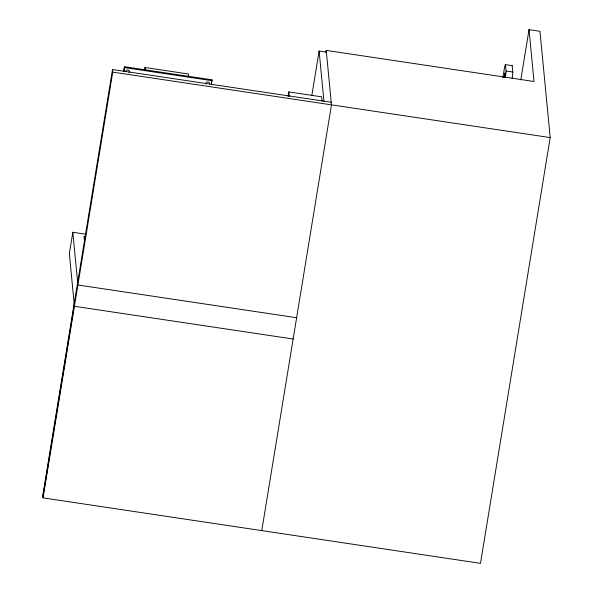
<?xml version="1.0" encoding="UTF-8"?>
<svg xmlns="http://www.w3.org/2000/svg" width="593" height="593" viewBox="0 0 593 593"><rect width="100%" height="100%" fill="white"/><g stroke="black" fill="none" stroke-linecap="round" stroke-linejoin="round"><path stroke-width="0.89" d="M504.532 77.579L504.636 76.623L504.473 77.253M504.68 77.364L505.058 73.636L504.309 77.223M505.221 77.446L505.621 73.799L505.436 74.192M504.176 77.49L504.91 73.117L504.043 77.661M504.71 77.572L505.488 73.221L505.251 73.836M85.637 234.198L72.828 232.278L69.344 253.567L74.414 306.284L293.142 339.018M331.228 102.255L112.507 69.522L42.8 495.281L43.052 497.875L480.493 563.35L550.2 137.583L539.964 31.288L529.03 29.65L520.802 79.899M42.926 496.578L74.295 304.987M43.052 497.875L112.752 72.116L112.507 69.522M123.7 71.249L124.441 66.72L211.931 79.818L211.419 84.302M123.93 71.212L124.441 66.72M211.338 83.443L211.931 79.818M288.079 96.451L288.828 91.922L321.636 96.829L322.058 101.284M311.799 95.688L319.108 51.042L326.402 52.132M325.935 52.228L326.232 50.405L534.019 81.5L529.03 29.65M261.772 530.616L331.472 104.85L326.232 50.405M502.879 77.727L504.213 69.581A6.827 0.4 -81.5 0 1 505.436 64.622L512.174 65.63L512.789 72.02A6.827 0.4 -81.5 0 1 512.144 78.424M504.791 76.408L505.051 74.874M144.655 69.9L145.063 67.498L188.441 73.992L188.485 76.682M504.843 77.305L505.31 74.785M505.436 64.622L506.051 71.012L512.789 72.02M504.954 73.147L505.488 73.221M504.51 75.911L505.043 75.986M124.523 67.587L212.012 80.678M112.752 72.116L550.2 137.583M85.844 236.777L84.013 236.503L84.54 241.988M77.905 284.996L296.626 317.729M319.108 51.042L323.934 101.166M288.828 91.922L289.251 96.377M72.828 232.278L77.653 282.401M145.063 67.498L145.107 70.189M125.768 71.39A1.846 1.794 -5.5 0 1 128.362 70.041A1.846 1.794 -5.5 0 1 129.015 72.813M205.949 83.858A1.846 1.794 -5.5 0 1 207.854 81.886A1.846 1.794 -5.5 0 1 209.611 83.976M506.051 71.012A6.827 0.4 -81.5 0 1 505.406 77.416M512.033 65.519A6.827 0.4 -81.5 0 1 512.174 65.63"/></g></svg>
